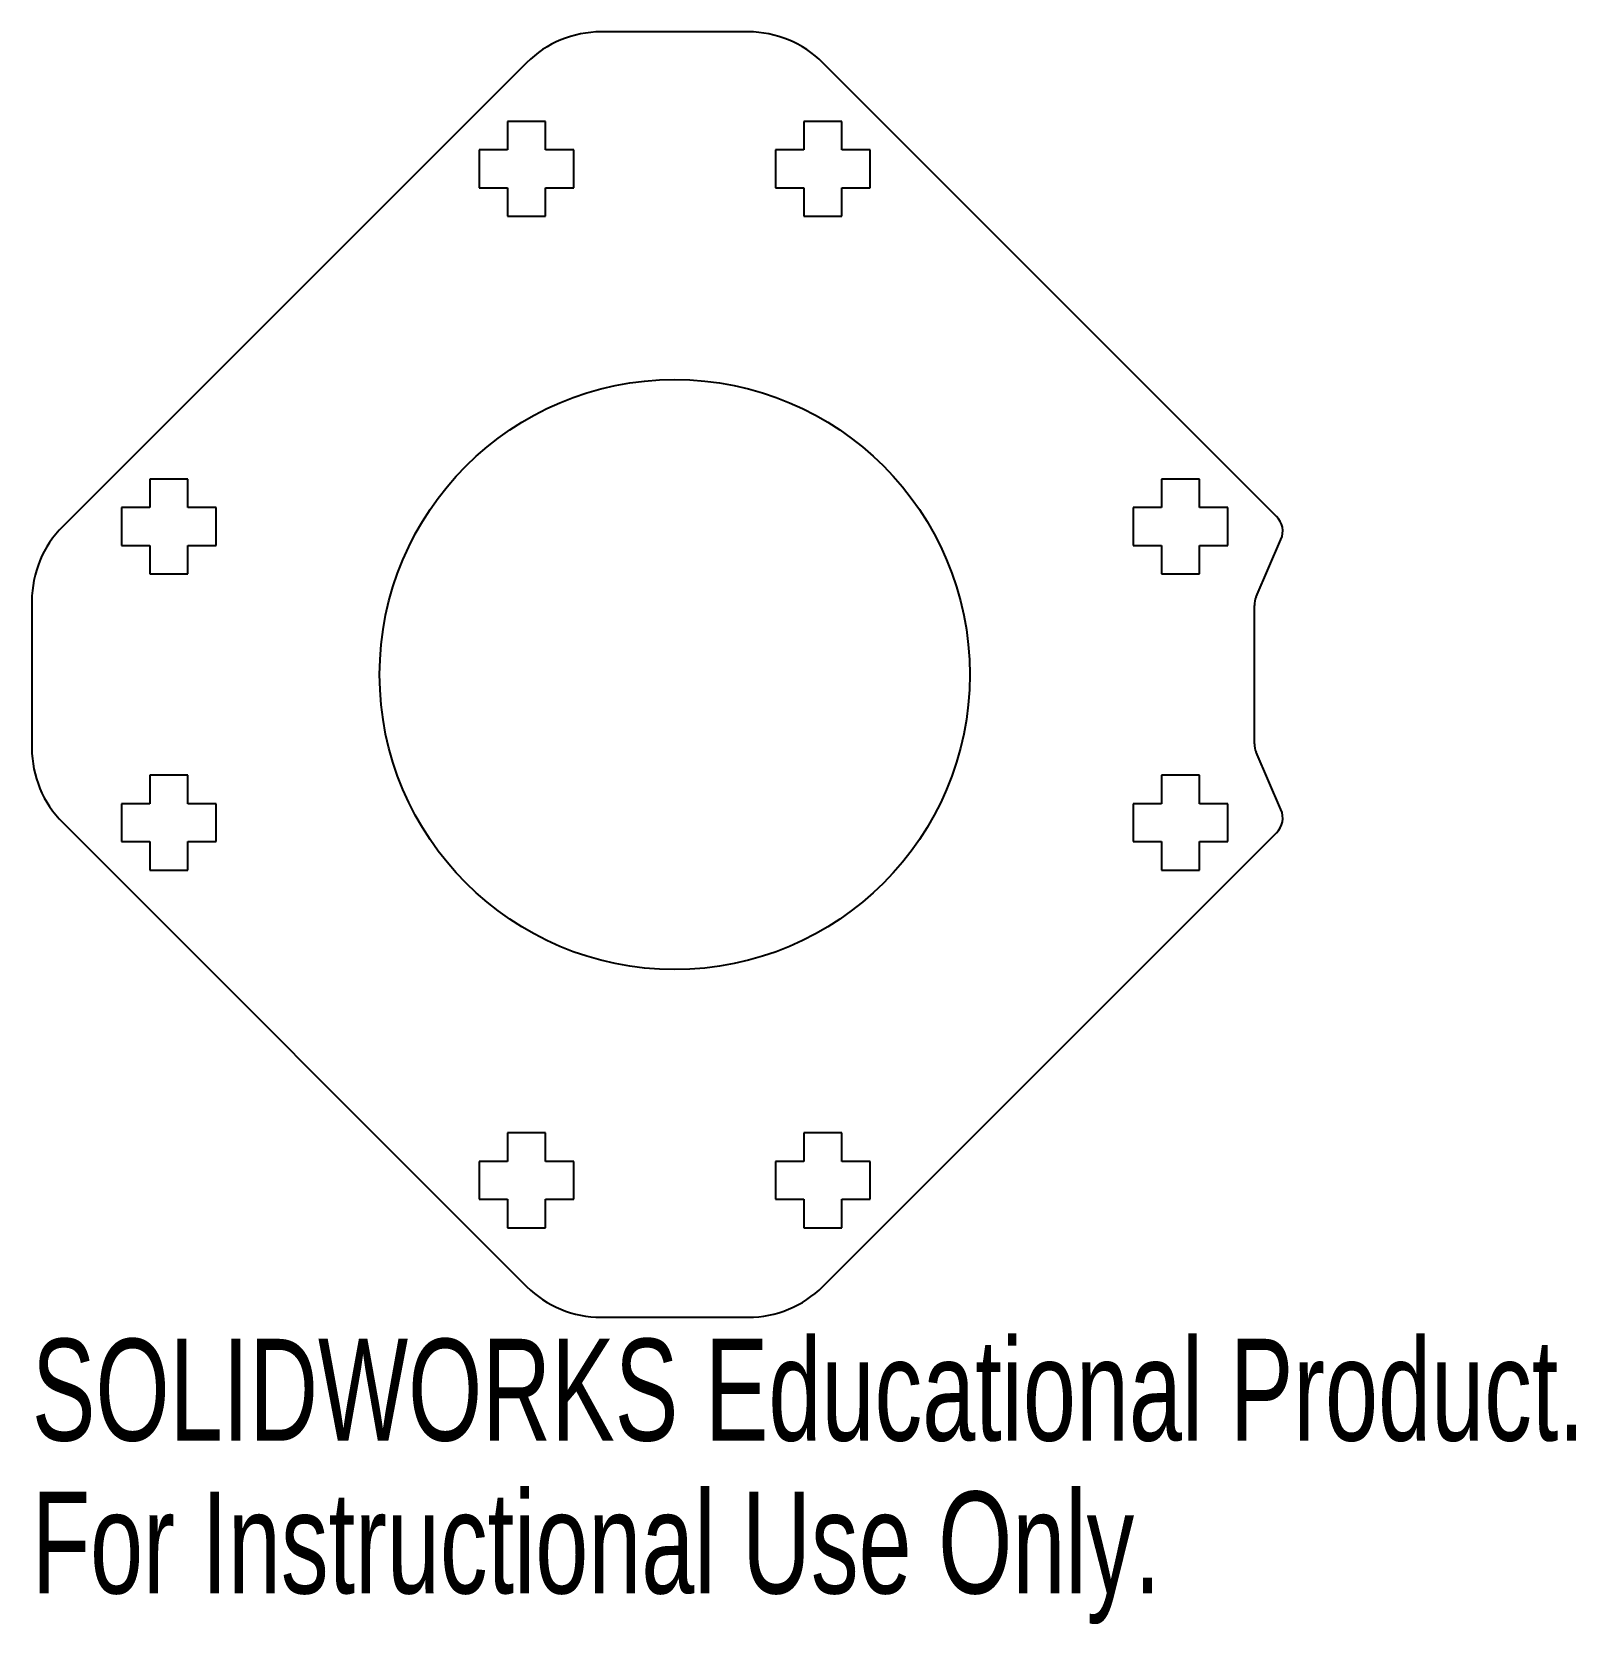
# Model space of a CAD drawing. Header units: millimetres. Extents: x -30.5 to 42.8, y -45.1 to 30.5.
import ezdxf

# ---------------------------------------------------------------- set-up
doc = ezdxf.new("R2010")
doc.units = ezdxf.units.MM
doc.styles.add('SLDTEXTSTYLE0', font='TXT', dxfattribs={"width": 0.7})

msp = doc.modelspace()

# ---------------------------------------------------------------- linework, layer by layer
at = {"color": 7, "linetype": 'Continuous', "lineweight": 25}
for p, q in [((3.491, 30.5), (-3.491, 30.5)), ((-7.027, 29.036), (-29.036, 7.027)), ((28.554, 7.508), (7.027, 29.036)), ((-7.929, 26.25), (-7.929, 24.9)), ((-6.129, 26.25), (-7.929, 26.25)), ((-6.129, 24.9), (-6.129, 26.25)), ((6.129, 26.25), (6.129, 24.9)), ((7.929, 26.25), (6.129, 26.25)), ((7.929, 24.9), (7.929, 26.25)), ((-9.279, 24.9), (-9.279, 23.1)), ((-7.929, 24.9), (-9.279, 24.9)), ((-4.779, 24.9), (-6.129, 24.9)), ((-4.779, 23.1), (-4.779, 24.9)), ((4.779, 24.9), (4.779, 23.1)), ((6.129, 24.9), (4.779, 24.9)), ((9.279, 24.9), (7.929, 24.9)), ((9.279, 23.1), (9.279, 24.9)), ((-9.279, 23.1), (-7.929, 23.1)), ((-7.929, 23.1), (-7.929, 21.75)), ((-6.129, 23.1), (-4.779, 23.1)), ((-6.129, 21.75), (-6.129, 23.1)), ((4.779, 23.1), (6.129, 23.1)), ((6.129, 23.1), (6.129, 21.75)), ((7.929, 21.75), (7.929, 23.1)), ((7.929, 23.1), (9.279, 23.1)), ((-7.929, 21.75), (-6.129, 21.75)), ((6.129, 21.75), (7.929, 21.75)), ((-24.9, 9.279), (-24.9, 7.929)), ((-23.1, 9.279), (-24.9, 9.279)), ((-23.1, 7.929), (-23.1, 9.279)), ((23.1, 9.279), (23.1, 7.929)), ((24.9, 9.279), (23.1, 9.279)), ((24.9, 7.929), (24.9, 9.279)), ((-24.9, 7.929), (-26.25, 7.929)), ((-26.25, 7.929), (-26.25, 6.129)), ((-21.75, 7.929), (-23.1, 7.929)), ((-21.75, 6.129), (-21.75, 7.929)), ((21.75, 7.929), (21.75, 6.129)), ((23.1, 7.929), (21.75, 7.929)), ((26.25, 7.929), (24.9, 7.929)), ((26.25, 6.129), (26.25, 7.929)), ((-26.25, 6.129), (-24.9, 6.129)), ((-24.9, 6.129), (-24.9, 4.779)), ((-23.1, 6.129), (-21.75, 6.129)), ((-23.1, 4.779), (-23.1, 6.129)), ((21.75, 6.129), (23.1, 6.129)), ((23.1, 6.129), (23.1, 4.779)), ((24.9, 6.129), (26.25, 6.129)), ((24.9, 4.779), (24.9, 6.129)), ((27.583, 3.682), (28.764, 6.403)), ((-24.9, 4.779), (-23.1, 4.779)), ((23.1, 4.779), (24.9, 4.779)), ((-30.5, 3.491), (-30.5, -3.491)), ((27.5, -3.284), (27.5, 3.284)), ((28.764, -6.403), (27.583, -3.682)), ((-24.9, -4.779), (-24.9, -6.129)), ((-23.1, -4.779), (-24.9, -4.779)), ((-23.1, -6.129), (-23.1, -4.779)), ((23.1, -4.779), (23.1, -6.129)), ((24.9, -4.779), (23.1, -4.779)), ((24.9, -6.129), (24.9, -4.779)), ((-26.25, -6.129), (-26.25, -7.929)), ((-24.9, -6.129), (-26.25, -6.129)), ((-21.75, -6.129), (-23.1, -6.129)), ((-21.75, -7.929), (-21.75, -6.129)), ((21.75, -6.129), (21.75, -7.929)), ((23.1, -6.129), (21.75, -6.129)), ((26.25, -6.129), (24.9, -6.129)), ((26.25, -7.929), (26.25, -6.129)), ((-29.036, -7.027), (-7.027, -29.036)), ((7.027, -29.036), (28.554, -7.508)), ((-26.25, -7.929), (-24.9, -7.929)), ((-24.9, -7.929), (-24.9, -9.279)), ((-23.1, -7.929), (-21.75, -7.929)), ((-23.1, -9.279), (-23.1, -7.929)), ((21.75, -7.929), (23.1, -7.929)), ((23.1, -7.929), (23.1, -9.279)), ((24.9, -7.929), (26.25, -7.929)), ((24.9, -9.279), (24.9, -7.929)), ((-24.9, -9.279), (-23.1, -9.279)), ((23.1, -9.279), (24.9, -9.279)), ((-7.929, -21.75), (-7.929, -23.1)), ((-6.129, -21.75), (-7.929, -21.75)), ((-6.129, -23.1), (-6.129, -21.75)), ((6.129, -21.75), (6.129, -23.1)), ((7.929, -21.75), (6.129, -21.75)), ((7.929, -23.1), (7.929, -21.75)), ((-9.279, -23.1), (-9.279, -24.9)), ((-7.929, -23.1), (-9.279, -23.1)), ((-4.779, -23.1), (-6.129, -23.1)), ((-4.779, -24.9), (-4.779, -23.1)), ((4.779, -23.1), (4.779, -24.9)), ((6.129, -23.1), (4.779, -23.1)), ((9.279, -23.1), (7.929, -23.1)), ((9.279, -24.9), (9.279, -23.1)), ((-9.279, -24.9), (-7.929, -24.9)), ((-7.929, -24.9), (-7.929, -26.25)), ((-6.129, -24.9), (-4.779, -24.9)), ((-6.129, -26.25), (-6.129, -24.9)), ((4.779, -24.9), (6.129, -24.9)), ((6.129, -24.9), (6.129, -26.25)), ((7.929, -24.9), (9.279, -24.9)), ((7.929, -26.25), (7.929, -24.9)), ((-7.929, -26.25), (-6.129, -26.25)), ((6.129, -26.25), (7.929, -26.25)), ((-3.491, -30.5), (3.491, -30.5))]:
    msp.add_line(p, q, dxfattribs=at)
msp.add_circle((0, 0), 14, dxfattribs=at)
for centre, radius, start, end in [((-3.491, 25.5), 5, 90, 135), ((3.491, 25.5), 5, 45, 90), ((-25.5, 3.491), 5, 135, 180), ((27.847, 6.801), 1, 336.52399, 45), ((28.5, 3.284), 1, 156.52399, 180), ((-25.5, -3.491), 5, 180, 225), ((28.5, -3.284), 1, 180, 203.47601), ((27.847, -6.801), 1, 315, 23.47601), ((-3.491, -25.5), 5, 225, 270), ((3.491, -25.5), 5, 270, 315)]:
    msp.add_arc(centre, radius, start, end, dxfattribs=at)

# ---------------------------------------------------------------- texts
at = {"color": 7, "linetype": 'Continuous', "char_height": 4.83362, "attachment_point": 1, "style": 'SLDTEXTSTYLE0'}
for s, insert in [('SOLIDWORKS Educational Product.', (-30.5, -31.52)), ('For Instructional Use Only.', (-30.5, -38.77))]:
    msp.add_mtext(s, dxfattribs=dict(at, insert=insert))

doc.saveas('drawing.dxf')
